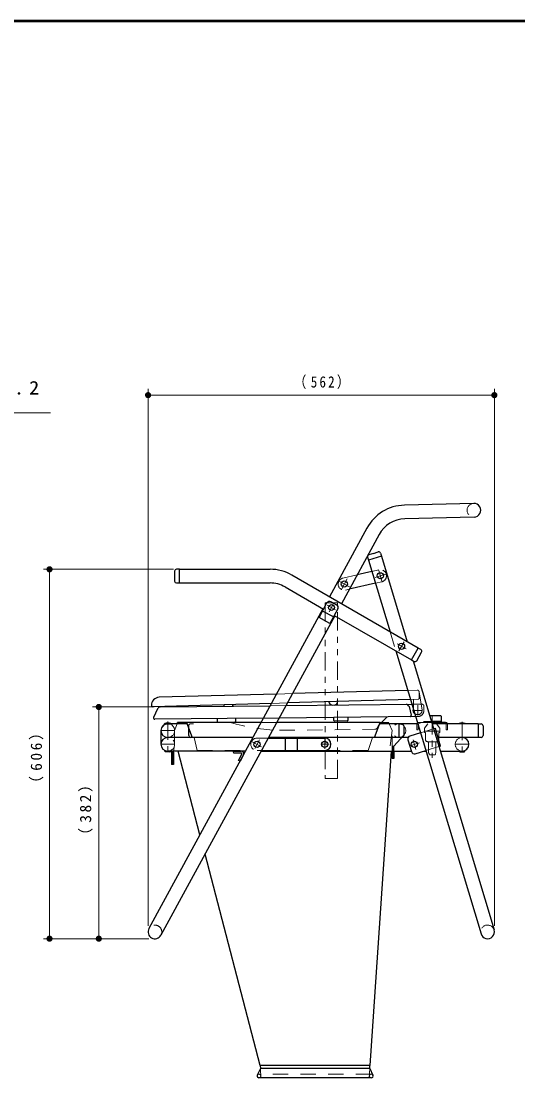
# Model space of a CAD drawing. Units: millimetres on the paper. Extents: x -385 to 0, y -297 to 267.
# Drawn here: x -271.1 to -190.4, y -201.6 to -30 of the extents above; entities that cross this region are included whole.
import ezdxf

# ---------------------------------------------------------------- set-up
doc = ezdxf.new("R2010")
doc.units = ezdxf.units.MM
for name, pattern in [('USER1', [4.5, 2.5, -2]), ('USER2', [6, 3, -1, 1, -1]), ('USER3', [8, 3, -1, 1, -1, 1, -1])]:
    doc.linetypes.add(name, pattern=pattern)
doc.layers.add('LY_3', color=7, linetype='Continuous', lineweight=25)
doc.layers.add('LY_4', color=7, linetype='Continuous', lineweight=13)
doc.styles.add('ＭＳ ゴシック', font='')
doc.styles.get('ＭＳ ゴシック').set_extended_font_data('MS Gothic')

# ---------------------------------------------------------------- blocks, each defined once
blk = doc.blocks.new('filled_dot')
at = {"color": 0, "linetype": 'Continuous', "lineweight": -2, "const_width": 1.25}
blk.add_lwpolyline([(-0.625, 0, 1), (0.625, 0, 1)], format="xyb", close=True, dxfattribs=at)

msp = doc.modelspace()

# ---------------------------------------------------------------- linework, layer by layer
at = {"layer": 'LY_3', "lineweight": 13}
for p, q in [((-250.457, -176.912), (-250.457, -89.742)), ((-250.457, -90.742), (-194.237, -90.742)), ((-194.237, -176.912), (-194.237, -89.742)), ((-246.352, -119.022), (-267.457, -119.022)), ((-266.457, -179.022), (-266.457, -119.022)), ((-249.47, -141.38), (-259.457, -141.38)), ((-258.457, -179.022), (-258.457, -141.38)), ((-250.347, -179.022), (-267.457, -179.022)), ((-250.347, -179.022), (-259.457, -179.022))]:
    msp.add_line(p, q, dxfattribs=at)
at = {"layer": 'LY_3'}
for p, q in [((-197.59, -108.33), (-208.853, -108.614)), ((-197.534, -110.549), (-208.797, -110.834)), ((-214.919, -112.324), (-221.001, -123.5)), ((-212.969, -113.385), (-219.078, -124.611)), ((-213.85, -116.447), (-214.616, -116.677)), ((-213.85, -116.447), (-213.084, -116.216)), ((-212.71, -116.417), (-212.566, -116.896)), ((-214.817, -117.051), (-214.673, -117.53)), ((-212.557, -116.893), (-214.683, -117.533)), ((-214.683, -117.533), (-211.179, -129.171)), ((-212.557, -116.893), (-208.373, -130.791)), ((-246.152, -119.332), (-246.152, -120.932)), ((-245.352, -119.032), (-245.852, -119.032)), ((-245.352, -119.022), (-230.663, -119.022)), ((-245.352, -121.242), (-245.352, -119.022)), ((-206.592, -131.819), (-227.108, -119.975)), ((-214.129, -119.373), (-216.525, -119.919)), ((-245.852, -121.232), (-245.352, -121.232)), ((-245.352, -121.242), (-230.663, -121.242)), ((-213.551, -121.293), (-217.799, -122.261)), ((-228.218, -121.897), (-221.967, -125.506)), ((-222.708, -126.868), (-221.418, -124.496)), ((-220.74, -124.296), (-219.861, -124.774)), ((-222.062, -125.451), (-250.322, -177.381)), ((-220.139, -126.561), (-248.372, -178.443)), ((-220.952, -127.824), (-222.708, -126.868)), ((-220.378, -126.77), (-222.135, -125.814)), ((-219.661, -125.452), (-220.952, -127.824)), ((-220.235, -126.506), (-207.702, -133.742)), ((-207.702, -133.742), (-206.592, -131.819)), ((-206.164, -132.078), (-206.597, -131.828)), ((-210.241, -132.286), (-196.41, -178.232)), ((-207.697, -133.733), (-207.264, -133.983)), ((-206.854, -133.874), (-206.054, -132.488)), ((-207.443, -133.88), (-194.284, -177.592)), ((-208.314, -138.686), (-227.022, -139.209)), ((-229.588, -139.281), (-248.655, -139.813)), ((-207.866, -140.174), (-227.851, -140.733)), ((-230.417, -140.804), (-249.712, -141.343)), ((-248.921, -141.677), (-249.555, -143.108)), ((-248.47, -141.38), (-230.629, -141.193)), ((-228.087, -141.166), (-207.632, -140.952)), ((-208.091, -141.336), (-207.733, -142.705)), ((-231.723, -143.204), (-249.37, -143.389)), ((-247.761, -144.072), (-248.134, -144.546)), ((-247.761, -144.072), (-247.761, -144.122)), ((-247.761, -144.122), (-246.761, -144.122)), ((-247.561, -144.163), (-247.561, -144.122)), ((-244.139, -144.122), (-247.261, -144.122)), ((-246.761, -144.122), (-246.761, -144.072)), ((-245.758, -144.122), (-245.676, -143.892)), ((-244.226, -143.892), (-245.676, -143.892)), ((-232.098, -143.892), (-244.226, -143.892)), ((-244.226, -143.892), (-243.297, -146.342)), ((-239.166, -143.782), (-239.171, -143.282)), ((-236.339, -143.853), (-239.065, -143.881)), ((-236.245, -143.252), (-236.24, -143.752)), ((-212.776, -143.892), (-229.57, -143.892)), ((-207.032, -142.946), (-229.182, -143.178)), ((-220.281, -143.585), (-220.286, -143.085)), ((-218.146, -143.662), (-220.18, -143.683)), ((-218.052, -143.061), (-218.047, -143.561)), ((-213.705, -146.342), (-212.776, -143.892)), ((-206.678, -144.122), (-212.864, -144.122)), ((-212.776, -143.892), (-211.426, -143.892)), ((-212.547, -143.892), (-211.668, -142.994)), ((-211.328, -144.122), (-211.426, -143.892)), ((-209.741, -144.122), (-209.741, -146.342)), ((-209.741, -144.132), (-209.241, -144.132)), ((-207.162, -142.516), (-207.166, -142.512)), ((-202.929, -142.842), (-204.745, -142.842)), ((-204.475, -143.742), (-202.929, -143.742)), ((-202.149, -143.892), (-204.429, -143.892)), ((-196.871, -144.122), (-204.36, -144.122)), ((-202.829, -143.742), (-204.229, -143.742)), ((-204.006, -143.892), (-202.829, -143.892)), ((-202.829, -143.642), (-202.829, -142.942)), ((-202.829, -143.892), (-202.829, -143.742)), ((-202.329, -143.892), (-202.329, -144.122)), ((-199.981, -144.122), (-199.981, -144.072)), ((-198.981, -144.122), (-199.981, -144.122)), ((-198.981, -144.072), (-198.981, -144.122)), ((-196.871, -144.122), (-196.871, -146.342)), ((-196.871, -144.132), (-196.371, -144.132)), ((-248.371, -145.232), (-248.371, -147.452)), ((-243.867, -146.032), (-243.867, -144.838)), ((-208.941, -144.432), (-208.941, -146.032)), ((-206.236, -145.589), (-207.941, -146.102)), ((-203.823, -144.863), (-204.111, -144.949)), ((-202.959, -147.735), (-203.823, -144.863)), ((-196.071, -144.432), (-196.071, -146.032)), ((-233.431, -146.342), (-247.261, -146.342)), ((-243.301, -146.332), (-243.567, -146.332)), ((-230.965, -146.452), (-221.771, -146.452)), ((-208.236, -146.342), (-230.904, -146.342)), ((-228.228, -146.552), (-228.228, -148.352)), ((-226.271, -146.452), (-226.271, -148.452)), ((-209.241, -146.332), (-209.741, -146.332)), ((-208.275, -146.725), (-207.699, -148.64)), ((-196.871, -146.342), (-203.378, -146.342)), ((-196.371, -146.332), (-196.871, -146.332)), ((-247.711, -148.562), (-247.711, -148.467)), ((-246.911, -148.662), (-247.611, -148.662)), ((-234.639, -148.562), (-247.261, -148.562)), ((-246.651, -148.716), (-246.931, -148.66)), ((-246.351, -148.716), (-246.651, -148.716)), ((-246.651, -148.716), (-246.651, -150.716)), ((-246.351, -148.716), (-246.325, -148.562)), ((-246.351, -148.716), (-246.351, -150.716)), ((-242.031, -162.147), (-245.573, -148.562)), ((-236.567, -148.611), (-235.332, -148.58)), ((-236.559, -148.911), (-236.567, -148.611)), ((-235.324, -148.879), (-236.559, -148.911)), ((-235.793, -150.055), (-235.234, -149.027)), ((-234.97, -149.171), (-235.53, -150.199)), ((-232.111, -148.562), (-207.722, -148.562)), ((-232.049, -148.452), (-221.771, -148.452)), ((-211, -148.562), (-214.431, -199.622)), ((-210.851, -148.562), (-210.851, -149.732)), ((-210.551, -148.562), (-210.551, -149.732)), ((-207.076, -148.975), (-205.372, -148.462)), ((-205.705, -148.562), (-205.341, -148.562)), ((-203.246, -147.822), (-202.959, -147.735)), ((-203.023, -148.562), (-199.481, -148.562)), ((-199.831, -148.662), (-199.131, -148.662)), ((-199.031, -148.562), (-199.031, -148.467)), ((-246.351, -150.716), (-246.651, -150.716)), ((-235.53, -150.199), (-235.793, -150.055)), ((-210.551, -149.732), (-210.851, -149.732)), ((-232.262, -199.622), (-241.213, -165.287)), ((-232.234, -200.122), (-232.736, -201.195)), ((-232.262, -199.622), (-232.234, -200.122)), ((-214.431, -199.622), (-232.262, -199.622)), ((-214.46, -200.122), (-232.234, -200.122)), ((-214.46, -200.122), (-214.431, -199.622)), ((-214.46, -200.122), (-213.957, -201.195)), ((-214.229, -201.622), (-232.465, -201.622))]:
    msp.add_line(p, q, dxfattribs=at)
at = {"layer": 'LY_3', "color": 40, "linetype": 'USER1', "lineweight": 13}
for p, q in [((-216.525, -119.919), (-218.827, -120.444)), ((-214.129, -119.373), (-212.977, -119.111)), ((-213.551, -121.293), (-212.533, -121.06)), ((-217.799, -122.261), (-218.383, -122.394)), ((-211.179, -129.171), (-210.241, -132.286)), ((-206.771, -138.643), (-208.314, -138.686)), ((-206.435, -139.934), (-206.463, -138.935)), ((-206.124, -140.936), (-206.431, -138.909)), ((-227.022, -139.209), (-229.588, -139.281)), ((-206.629, -140.14), (-207.866, -140.174)), ((-207.346, -140.16), (-207.379, -141.929)), ((-230.629, -141.193), (-228.087, -141.166)), ((-227.851, -140.733), (-230.417, -140.804)), ((-207.632, -140.952), (-205.989, -140.935)), ((-205.987, -141.837), (-206.124, -140.936)), ((-205.686, -141.232), (-205.679, -141.932)), ((-243.567, -144.132), (-243.072, -144.132)), ((-229.57, -143.892), (-232.098, -143.892)), ((-229.182, -143.178), (-231.723, -143.204)), ((-206.668, -142.942), (-207.032, -142.946)), ((-204.429, -143.892), (-206.509, -143.892)), ((-206.329, -143.892), (-206.329, -144.122)), ((-202.329, -144.122), (-202.159, -144.122)), ((-243.867, -144.838), (-243.867, -144.432)), ((-206.829, -144.212), (-206.829, -145.092)), ((-206.599, -145.092), (-206.829, -145.092)), ((-206.599, -145.092), (-206.599, -144.222)), ((-204.111, -144.949), (-206.236, -145.589)), ((-202.059, -144.222), (-202.059, -145.092)), ((-201.829, -145.092), (-202.059, -145.092)), ((-201.829, -145.092), (-201.829, -144.212)), ((-243.072, -146.332), (-243.301, -146.332)), ((-230.965, -146.452), (-232.771, -146.452)), ((-247.461, -148.544), (-247.461, -148.662)), ((-247.061, -148.562), (-247.061, -148.662)), ((-232.049, -148.452), (-232.771, -148.452)), ((-205.372, -148.462), (-203.246, -147.822)), ((-199.681, -148.662), (-199.681, -148.562)), ((-199.281, -148.662), (-199.281, -148.544)), ((-232.234, -200.122), (-232.147, -201.622)), ((-214.547, -201.622), (-214.46, -200.122)), ((-214.229, -201.022), (-232.465, -201.022))]:
    msp.add_line(p, q, dxfattribs=at)
at = {"layer": 'LY_3', "color": 2, "linetype": 'USER2', "lineweight": 13}
for p, q in [((-211.692, -119.766), (-213.612, -120.344)), ((-213.008, -119.245), (-212.491, -120.961)), ((-217.63, -121.95), (-219.58, -120.888)), ((-218.143, -120.571), (-219.017, -122.176)), ((-220.006, -125.606), (-221.379, -124.859)), ((-220.34, -124.608), (-221.056, -125.924)), ((-208.563, -131.963), (-210.042, -131.109)), ((-208.886, -130.793), (-209.742, -132.275)), ((-205.929, -141.942), (-207.516, -141.942)), ((-206.679, -141.07), (-206.679, -142.738)), ((-247.261, -143.731), (-247.261, -148.984)), ((-204.329, -142.842), (-204.329, -149.668)), ((-199.481, -143.795), (-199.481, -148.846)), ((-246.151, -145.232), (-248.371, -145.232)), ((-248.371, -147.452), (-246.151, -147.452)), ((-232.025, -147.858), (-233.535, -147.036)), ((-232.373, -146.72), (-233.128, -148.107)), ((-222.407, -147.452), (-221.085, -147.452)), ((-221.771, -146.69), (-221.771, -148.197)), ((-206.408, -147.207), (-207.987, -147.683)), ((-206.964, -148.306), (-207.437, -146.734)), ((-200.591, -147.452), (-198.371, -147.452)), ((-246.501, -148.716), (-246.501, -150.716)), ((-210.701, -147.732), (-210.701, -149.732))]:
    msp.add_line(p, q, dxfattribs=at)
at = {"layer": 'LY_3', "color": 1, "linetype": 'USER3', "lineweight": 13}
for p, q in [((-221.683, -124.488), (-221.683, -152.988)), ((-219.683, -124.488), (-221.683, -124.488)), ((-219.683, -152.988), (-219.683, -124.488)), ((-221.683, -152.988), (-219.683, -152.988))]:
    msp.add_line(p, q, dxfattribs=at)
at = {"layer": 'LY_3', "color": 110, "linetype": 'USER1', "lineweight": 13}
for p, q in [((-246.722, -144.122), (-246.389, -144.546)), ((-246.151, -145.232), (-245.758, -144.122)), ((-213.035, -144.39), (-212.547, -143.892)), ((-210.851, -145.232), (-211.328, -144.122)), ((-204.475, -143.742), (-205.729, -143.742)), ((-205.579, -144.822), (-205.034, -144.129)), ((-203.629, -144.122), (-203.079, -144.822)), ((-246.151, -145.232), (-246.151, -148.562)), ((-229.146, -145.177), (-213.647, -145.015)), ((-210.851, -145.232), (-211.242, -148.562)), ((-210.851, -148.562), (-210.851, -145.232)), ((-205.579, -145.322), (-205.579, -144.822)), ((-205.579, -145.522), (-205.579, -145.322)), ((-205.579, -145.322), (-203.079, -145.322)), ((-205.404, -145.522), (-205.579, -145.522)), ((-205.404, -146.722), (-205.404, -145.522)), ((-203.079, -145.522), (-203.254, -145.522)), ((-203.254, -145.522), (-203.254, -146.722)), ((-203.079, -144.822), (-203.079, -145.322)), ((-203.079, -145.322), (-203.079, -145.522)), ((-243.001, -146.342), (-242.501, -148.442)), ((-214.001, -146.342), (-214.751, -148.442)), ((-210.551, -147.732), (-208.929, -145.988)), ((-203.729, -147.022), (-205.104, -147.022)), ((-204.929, -147.022), (-204.929, -148.842)), ((-203.729, -148.842), (-203.729, -147.022)), ((-203.554, -147.022), (-203.729, -147.022)), ((-246.325, -148.562), (-246.167, -147.639)), ((-242.501, -148.442), (-234.574, -148.442)), ((-214.751, -148.442), (-221.63, -148.442)), ((-210.551, -147.732), (-210.851, -147.732)), ((-210.551, -147.732), (-210.551, -148.562)), ((-204.929, -148.842), (-204.849, -148.922)), ((-204.849, -148.922), (-204.849, -149.042)), ((-204.749, -149.142), (-203.909, -149.142)), ((-203.809, -148.922), (-203.729, -148.842)), ((-203.809, -149.042), (-203.809, -148.922))]:
    msp.add_line(p, q, dxfattribs=at)
at = {"layer": 'LY_3', "lineweight": 13}
msp.add_lwpolyline([(-308.266, -108.389), (-293.466, -93.589), (-266.281, -93.589)], dxfattribs=at)
at = {"layer": 'LY_3'}
for centre, radius in [((-212.755, -120.085), 0.5), ((-218.605, -121.419), 0.5), ((-220.683, -125.238), 0.475), ((-209.312, -131.531), 0.5), ((-232.771, -147.452), 0.5), ((-221.771, -147.452), 0.5), ((-207.221, -147.452), 0.5)]:
    msp.add_circle(centre, radius, dxfattribs=at)
at = {"layer": 'LY_3', "color": 40, "linetype": 'USER1', "lineweight": 13}
msp.add_circle((-209.741, -145.232), 1.11, dxfattribs=at)
at = {"layer": 'LY_3'}
for centre, radius, start, end in [((-208.674, -115.722), 7.11, 91.4462, 151.4462), ((-197.562, -109.44), 1.11, 271.446, 91.4462), ((-208.674, -115.722), 4.89, 91.4462, 151.4462), ((-214.53, -116.965), 0.3, 106.754, 196.754), ((-212.998, -116.503), 0.3, 16.754, 106.754), ((-245.852, -119.332), 0.3, 90, 180), ((-230.663, -126.132), 7.11, 60, 90), ((-245.852, -120.932), 0.3, 180, 270), ((-230.663, -126.132), 4.89, 60, 90), ((-220.979, -124.735), 0.5, 61.446, 151.4462), ((-220.1, -125.213), 0.5, 331.446, 61.446), ((-206.314, -132.338), 0.3, 330, 60), ((-207.114, -133.724), 0.3, 240, 330), ((-248.618, -141.113), 1.3, 91.6, 181.6), ((-220.354, -140.325), 0.8, 196.078, 252.543), ((-220.429, -140.325), 0.8, 288.657, 347.122), ((-249.718, -141.143), 0.2, 181.6, 271.6), ((-248.464, -141.88), 0.5, 90.6, 156.1143), ((-237.423, -140.8), 0.8, 196.078, 216.042), ((-237.423, -140.8), 0.8, 325.158, 347.122), ((-208.574, -141.462), 0.5, 14.636, 90.6), ((-206.679, -141.942), 0.75, 163.5752, 229.447), ((-249.372, -143.189), 0.2, 156.1143, 270.6), ((-247.261, -145.232), 1.11, 90, 270), ((-247.261, -145.272), 1.3, 67.38, 112.6199), ((-239.066, -143.781), 0.1, 180.6, 270.6), ((-236.34, -143.753), 0.1, 270.6, 0.6), ((-220.181, -143.584), 0.1, 180.6, 270.6), ((-218.147, -143.562), 0.1, 270.6, 0.6), ((-209.241, -144.432), 0.3, 0, 90), ((-207.926, -142.755), 0.2, 270.6, 14.636), ((-206.509, -144.212), 0.32, 131.9349, 163.6652), ((-202.929, -142.942), 0.1, 0, 90), ((-202.929, -143.642), 0.1, 270, 0), ((-202.149, -144.212), 0.32, 16.335, 90), ((-199.481, -145.272), 1.3, 67.38, 112.6199), ((-196.371, -144.432), 0.3, 0, 90), ((-247.261, -147.452), 1.11, 90, 270), ((-243.567, -146.032), 0.3, 180, 270), ((-221.771, -147.452), 1, 270, 90), ((-209.241, -146.032), 0.3, 270, 0), ((-207.797, -146.581), 0.5, 106.754, 196.754), ((-199.481, -147.452), 1.11, 270, 90), ((-196.371, -146.032), 0.3, 270, 0), ((-247.611, -148.562), 0.1, 180, 270), ((-246.911, -148.562), 0.1, 270, 0), ((-235.321, -148.979), 0.4, 331.446, 91.4462), ((-235.321, -148.979), 0.1, 331.446, 91.4462), ((-207.22, -148.496), 0.5, 196.754, 286.754), ((-199.831, -148.562), 0.1, 180, 270), ((-199.131, -148.562), 0.1, 270, 0), ((-249.347, -177.912), 1.11, 151.4462, 331.446), ((-195.347, -177.912), 1.11, 196.754, 16.754), ((-232.465, -201.322), 0.3, 154.8912, 270), ((-214.229, -201.322), 0.3, 270, 25.109)]:
    msp.add_arc(centre, radius, start, end, dxfattribs=at)
at = {"layer": 'LY_3', "color": 40, "linetype": 'USER1', "lineweight": 13}
for centre, radius, start, end in [((-197.562, -109.44), 1.11, 91.4462, 271.446), ((-212.755, -120.085), 1, 282.841, 102.8414), ((-218.605, -121.419), 1, 102.8414, 282.841), ((-206.763, -138.943), 0.3, 1.6, 91.6), ((-206.629, -138.939), 0.2, 8.195, 54.445), ((-206.635, -139.94), 0.2, 271.6, 1.6), ((-206.679, -141.942), 0.7, 178.93423, 8.639), ((-206.679, -141.942), 1, 270.6, 330.098), ((-205.986, -141.235), 0.3, 0.6, 90.6), ((-206.679, -141.942), 1, 330.098, 0.6), ((-247.261, -145.232), 1.11, 270, 90), ((-243.567, -144.432), 0.3, 90, 180), ((-206.509, -144.212), 0.32, 163.6652, 180), ((-206.509, -144.212), 0.32, 90, 131.9349), ((-206.499, -144.222), 0.1, 90, 180), ((-202.159, -144.222), 0.1, 0, 90), ((-202.149, -144.212), 0.32, 0, 16.335), ((-247.261, -147.452), 1.11, 270, 90), ((-232.771, -147.452), 1, 90, 270), ((-199.481, -147.452), 1.11, 180, 270), ((-199.481, -147.452), 1.11, 180, 270), ((-249.347, -177.912), 1.11, 331.446, 151.4462), ((-195.347, -177.912), 1.11, 16.754, 196.754), ((-232.465, -201.322), 0.3, 268.826, 154.8912), ((-214.229, -201.322), 0.3, 23.078, 270)]:
    msp.add_arc(centre, radius, start, end, dxfattribs=at)
at = {"layer": 'LY_3', "color": 110, "linetype": 'USER1', "lineweight": 13}
for centre, radius, start, end in [((-228.45, -115.186), 30, 253.114, 268.671), ((-213.652, -144.515), 0.5, 270.6, 347), ((-212.678, -144.74), 0.5, 135.6, 166.9997), ((-205.104, -146.722), 0.3, 180, 270), ((-203.554, -146.722), 0.3, 270, 0), ((-204.749, -149.042), 0.1, 180, 270), ((-203.909, -149.042), 0.1, 270, 0)]:
    msp.add_arc(centre, radius, start, end, dxfattribs=at)
at = {"layer": 'LY_3', "color": 1, "linetype": 'USER3', "lineweight": 13}
msp.add_arc((-199.481, -147.452), 1.11, 90, 180, dxfattribs=at)
at = {"layer": 'LY_4', "lineweight": 50}
msp.add_line((0, -30), (-385, -30), dxfattribs=at)

# ---------------------------------------------------------------- block references
at = {"layer": 'LY_3', "lineweight": 13, "xscale": 0.4, "yscale": 0.4}
msp.add_blockref('filled_dot', (-250.457, -90.742), dxfattribs=at)
for p, rotation in [((-194.237, -90.742), 180), ((-266.457, -119.022), 270), ((-258.457, -141.38), 270), ((-266.457, -179.022), 90), ((-258.457, -179.022), 90)]:
    msp.add_blockref('filled_dot', p, dxfattribs=dict(at, rotation=rotation))

# ---------------------------------------------------------------- texts
at = {"layer": 'LY_3', "style": 'ＭＳ ゴシック'}
for s, insert, char_height, attachment_point in [('\\T1.33;\\W0.85;（562）', (-221.935, -89.742), 1.833, 8), ('\\T1.5;\\W1.1;φ22.2Ｘ1.2', (-293.281, -88.439), 2.199, 1)]:
    msp.add_mtext(s, dxfattribs=dict(at, insert=insert, char_height=char_height, attachment_point=attachment_point))
at = {"layer": 'LY_3', "char_height": 1.833, "attachment_point": 8, "rotation": 90, "style": 'ＭＳ ゴシック'}
for s, insert in [('\\T1.33;（606）', (-267.457, -149.262)), ('\\T1.33;（382）', (-259.457, -157.696))]:
    msp.add_mtext(s, dxfattribs=dict(at, insert=insert))

doc.saveas('drawing.dxf')
